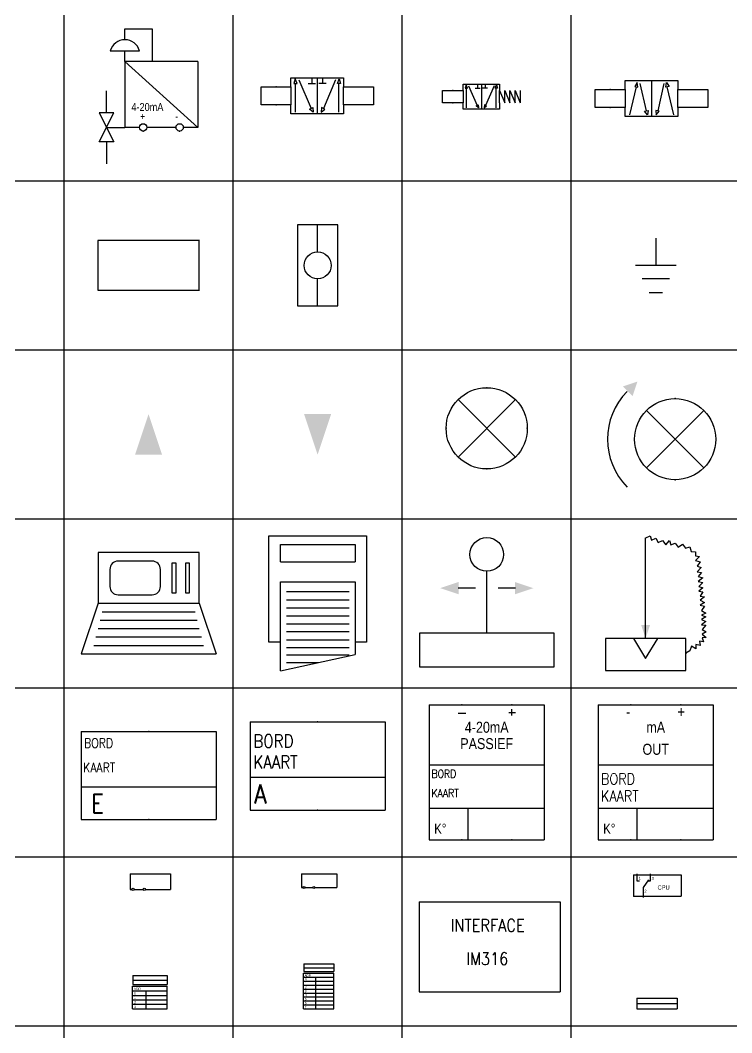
# Model space of a CAD drawing. Extents: x -6 to 410, y -3 to 290.
# Drawn here: x 46.8 to 99.4, y 147 to 221.9 of the extents above; entities that cross this region are included whole.
import ezdxf
from ezdxf.enums import TextEntityAlignment as Align

# ---------------------------------------------------------------- set-up
doc = ezdxf.new("R2010")
doc.units = 0
doc.linetypes.add('DASHED', pattern=[18.75, 12.5, -6.25])
doc.layers.get('0').update_dxf_attribs({"linetype": 'CONTINUOUS'})
for name, color, linetype in [('1', 7, 'CONTINUOUS'), ('10', 1, 'DASHED'), ('11', 3, 'DASHED'), ('12', 2, 'DASHED'), ('2', 1, 'CONTINUOUS'), ('3', 4, 'CONTINUOUS'), ('C', 7, 'CONTINUOUS'), ('GRID', 9, 'CONTINUOUS'), ('SYMB', 7, 'CONTINUOUS')]:
    doc.layers.add(name, color=color, linetype=linetype)
doc.styles.add('DINY', font='SIMPLEX', dxfattribs={"width": 0.95})
doc.styles.add('ROMANS', font='ROMANS', dxfattribs={"width": 0.85})

# ---------------------------------------------------------------- blocks, each defined once
blk = doc.blocks.new('INRVENT')
at = {"layer": '1'}
for p, q in [((-5, 25), (-5, 28)), ((-5, 28), (2.5, 28)), ((2.5, 28), (2.5, 19)), ((-9, 22), (-1, 22)), ((-5, 19.04), (-5, 22)), ((15, 1), (-5, 19)), ((-10, 5), (-10, 11)), ((-12, 5), (-8, -3)), ((-12, -3), (-8, 5)), ((-8, 5), (-12, 5)), ((-9.99, 0.99), (-4.97, 0.99)), ((15, 1), (15, 1)), ((-8, -3), (-12, -3)), ((-10, -3), (-10, -9))]:
    blk.add_line(p, q, dxfattribs=at)
for centre in [(0, 1), (10, 1)]:
    blk.add_circle(centre, 1, dxfattribs=at)
blk.add_arc((-5, 20.83), 4.17, 16.2602, 163.7398, dxfattribs=at)
at = {"layer": '3'}
for p, q in [((15, 19), (-5, 19)), ((-5, 18.98), (-5, 1)), ((15, 19), (15, 1)), ((-1, 1), (-4.97, 1)), ((9, 1), (1, 1)), ((15, 1), (11, 1))]:
    blk.add_line(p, q, dxfattribs=at)
at = {"layer": 'C', "color": 1}
blk.add_point((0, 0), dxfattribs=at)
at = {"layer": 'C', "color": 2}
blk.add_point((10, 0), dxfattribs=at)
at = {"flags": 1}
blk.add_attdef('SYMBTYPE', (0, 0), '', height=0.2, dxfattribs=at)
at = {"layer": '1', "width": 0.85}
blk.add_text('4-20mA', height=2.2, dxfattribs=at).set_placement((1.17, 6.57), align=Align.MIDDLE)
for tag, p in [('+', (-0.77, 3)), ('-', (8.78, 3))]:
    blk.add_attdef(tag, p, '', height=2, dxfattribs=at)
at = {"layer": '12', "width": 0.85}
blk.add_attdef('MATCODE', (17.5, 3), '', height=3.2, dxfattribs=at)
blk = doc.blocks.new('VENT52-D')
at = {"layer": '1'}
for p, q in [((5, 9), (22.5, 9)), ((5, 6), (5, 9)), ((6.43, 8.64), (5.94, 7.15)), ((5.94, 7.15), (7.04, 7.15)), ((7.04, 7.15), (6.43, 8.64)), ((6.55, -2.4), (6.55, 7.15)), ((7.65, 8.31), (11.69, -1.25)), ((10.71, 7.15), (13.16, 7.15)), ((11.94, 8.97), (11.94, 7.32)), ((13.75, 9), (13.75, -3)), ((16.79, 7.15), (14.34, 7.15)), ((15.56, 8.97), (15.56, 7.32)), ((19.85, 8.31), (15.81, -1.25)), ((20.46, 7.15), (21.07, 8.64)), ((21.56, 7.15), (20.46, 7.15)), ((20.95, -2.4), (20.95, 7.15)), ((21.07, 8.64), (21.56, 7.15)), ((22.5, 9), (22.5, 6)), ((5, -3), (5, 0)), ((22.5, 0), (22.5, -3)), ((22.5, -3), (5, -3)), ((11.2, -1.42), (12.3, -0.92)), ((12.43, -2.4), (11.2, -1.42)), ((12.3, -0.92), (12.43, -2.4)), ((15.2, -0.92), (15.07, -2.4)), ((15.07, -2.4), (16.3, -1.42)), ((16.3, -1.42), (15.2, -0.92))]:
    blk.add_line(p, q, dxfattribs=at)
at = {"layer": '3'}
for p, q in [((-5, 6), (5, 6)), ((-5, 0), (-5, 6)), ((5, 6), (5, 0)), ((22.5, 6), (32.5, 6)), ((22.5, 0), (22.5, 6)), ((32.5, 6), (32.5, 0)), ((5, 0), (-5, 0)), ((32.5, 0), (22.5, 0))]:
    blk.add_line(p, q, dxfattribs=at)
at = {"layer": 'C', "color": 1}
blk.add_point((0, 6), dxfattribs=at)
at = {"layer": 'C', "color": 2}
blk.add_point((0, 0), dxfattribs=at)
at = {"flags": 1}
blk.add_attdef('SYMBTYPE', (0, 0), '', height=0.2, dxfattribs=at)
at = {"layer": '12', "style": 'DINY', "width": 0.95}
blk.add_attdef('MATCODE', (5.42, 12.88), '', height=3.2, dxfattribs=at)
blk = doc.blocks.new('VENT52-E')
at = {"layer": '1'}
for p, q in [((5, 9), (22.5, 9)), ((5, 6), (5, 9)), ((6.43, 8.64), (5.94, 7.15)), ((5.94, 7.15), (7.04, 7.15)), ((7.04, 7.15), (6.43, 8.64)), ((6.55, -2.4), (6.55, 7.15)), ((7.65, 8.31), (11.69, -1.25)), ((10.71, 7.15), (13.16, 7.15)), ((11.94, 8.97), (11.94, 7.32)), ((13.75, 9), (13.75, -3)), ((16.79, 7.15), (14.34, 7.15)), ((15.56, 8.97), (15.56, 7.32)), ((19.85, 8.31), (15.81, -1.25)), ((20.46, 7.15), (21.07, 8.64)), ((21.56, 7.15), (20.46, 7.15)), ((20.95, -2.4), (20.95, 7.15)), ((21.07, 8.64), (21.56, 7.15)), ((22.5, 9), (22.5, 6)), ((22.5, 6), (25, 0)), ((22.5, 0), (22.5, 6)), ((25, 6), (27.5, 0)), ((25, 0), (25, 6)), ((27.5, 6), (30, 0)), ((27.5, 0), (27.5, 6)), ((30, 6), (32.5, 0)), ((30, 0), (30, 6)), ((32.5, 6), (32.5, 0)), ((5, -3), (5, 0)), ((22.5, 0), (22.5, -3)), ((22.5, -3), (5, -3)), ((11.2, -1.42), (12.3, -0.92)), ((12.43, -2.4), (11.2, -1.42)), ((12.3, -0.92), (12.43, -2.4)), ((15.2, -0.92), (15.07, -2.4)), ((15.07, -2.4), (16.3, -1.42)), ((16.3, -1.42), (15.2, -0.92))]:
    blk.add_line(p, q, dxfattribs=at)
at = {"layer": '3'}
for p, q in [((-5, 6), (5, 6)), ((-5, 0), (-5, 6)), ((5, 6), (5, 0)), ((5, 0), (-5, 0))]:
    blk.add_line(p, q, dxfattribs=at)
at = {"layer": 'C', "color": 1}
blk.add_point((0, 6), dxfattribs=at)
at = {"layer": 'C', "color": 2}
blk.add_point((0, 0), dxfattribs=at)
at = {"flags": 1}
blk.add_attdef('SYMBTYPE', (0, 0), '', height=0.2, dxfattribs=at)
at = {"layer": '12', "style": 'DINY', "width": 0.95}
blk.add_attdef('MATCODE', (7.98, 12.88), '', height=3.2, dxfattribs=at)
blk = doc.blocks.new('VENT32-D')
at = {"layer": '1'}
for p, q in [((5, 0), (5, 3)), ((5, 3), (22.5, 3)), ((6.51, -8.4), (8.71, 0.9)), ((8.94, 2.37), (8.12, 1.04)), ((8.12, 1.04), (9.19, 0.79)), ((9.19, 0.79), (8.94, 2.37)), ((9.86, 2.05), (11.9, -7.15)), ((13.75, 3), (13.75, -9)), ((17.83, 2.05), (15.79, -7.15)), ((18.5, 0.79), (18.75, 2.37)), ((19.57, 1.04), (18.5, 0.79)), ((18.75, 2.37), (19.57, 1.04)), ((21.18, -8.4), (18.98, 0.9)), ((22.5, 3), (22.5, 0)), ((5, -9), (5, -6)), ((22.5, -6), (22.5, -9)), ((22.5, -9), (5, -9)), ((11.39, -7.22), (12.56, -6.94)), ((12.41, -8.42), (11.39, -7.22)), ((12.56, -6.94), (12.41, -8.42)), ((15.13, -6.94), (15.28, -8.42)), ((16.31, -7.22), (15.13, -6.94)), ((15.28, -8.42), (16.31, -7.22))]:
    blk.add_line(p, q, dxfattribs=at)
at = {"layer": '3'}
for p, q in [((-5, 0), (5, 0)), ((-5, -6), (-5, 0)), ((5, 0), (5, -6)), ((22.5, 0), (32.5, 0)), ((22.5, -6), (22.5, 0)), ((32.5, 0), (32.5, -6)), ((5, -6), (-5, -6)), ((32.5, -6), (22.5, -6))]:
    blk.add_line(p, q, dxfattribs=at)
at = {"layer": 'C', "color": 1}
blk.add_point((0, 0), dxfattribs=at)
at = {"layer": 'C', "color": 2}
blk.add_point((0, -6), dxfattribs=at)
at = {"flags": 1}
blk.add_attdef('SYMBTYPE', (0, 0), '', height=0.2, dxfattribs=at)
at = {"layer": '12', "style": 'DINY', "width": 0.95}
blk.add_attdef('MATCODE', (5.48, 6.88), '', height=3.2, dxfattribs=at)
blk = doc.blocks.new('POT')
at = {"layer": '1'}
for p, q in [((0.03, 1.853), (-7.502, 1.853)), ((-7.502, 1.853), (-7.502, -1.808)), ((-0.004, -1.808), (-0.004, 1.853)), ((-7.502, -1.808), (0.03, -1.808))]:
    blk.add_line(p, q, dxfattribs=at)
at = {"flags": 1}
blk.add_attdef('SYMBTYPE', (0, 0), '', height=0.2, dxfattribs=at)
at = {"layer": '1', "style": 'ROMANS', "width": 0.85}
blk.add_attdef('POTVAL', text='', height=2.2, dxfattribs=at).set_placement((-3.771, -0.925), align=Align.CENTER)
blk = doc.blocks.new('KLZEK')
at = {"layer": '1'}
for p, q in [((-1.5, 6), (-1.5, 0)), ((1.5, 6), (-1.5, 6)), ((0, 4), (0, 6)), ((1.5, 0), (1.5, 6)), ((0, 0), (0, 2)), ((-1.5, 0), (1.5, 0))]:
    blk.add_line(p, q, dxfattribs=at)
blk.add_circle((0, 3), 1, dxfattribs=at)
at = {"layer": 'C', "color": 2, "linetype": 'CONTINUOUS'}
blk.add_point((0, 6), dxfattribs=at)
at = {"layer": 'C', "color": 1, "linetype": 'CONTINUOUS'}
blk.add_point((0, 0), dxfattribs=at)
at = {"flags": 1}
blk.add_attdef('SYMBTYPE', (0, 0), '', height=0.2, dxfattribs=at)
at = {"layer": '1', "style": 'ROMANS', "width": 0.85}
blk.add_attdef('ZEKVAL', (0.557, -4.088), '', height=2.2, dxfattribs=at)
at = {"layer": '10', "style": 'ROMANS', "width": 0.85}
blk.add_attdef('T1', (1.966, 4.151), '', height=2.2, dxfattribs=at)
at = {"layer": '12', "style": 'ROMANS', "width": 0.85}
for tag, p in [('LOCCODE', (-12.537, 4.151)), ('STROOK', (-2.537, 4.151))]:
    blk.add_attdef(tag, text='', height=2.2, dxfattribs=at).set_placement(p, align=Align.RIGHT)
blk = doc.blocks.new('AARD')
at = {"layer": '1'}
for p, q in [((0, 0), (0, -2)), ((-1.5, -2), (1.5, -2)), ((1, -3), (-1, -3)), ((-0.5, -4), (0.5, -4))]:
    blk.add_line(p, q, dxfattribs=at)
at = {"flags": 1}
blk.add_attdef('SYMBTYPE', (0, 0), '', height=0.2, dxfattribs=at)
blk = doc.blocks.new('PIJLB')
at = {"layer": '1'}
blk.add_solid([(-1, 0), (0, 3), (-1, 0), (1, 0)], dxfattribs=at)
at = {"flags": 1}
blk.add_attdef('SYMBTYPE', (0, 0), '', height=0.2, dxfattribs=at)
at = {"layer": '1', "style": 'ROMANS', "width": 0.85}
blk.add_attdef('TX', (2.5, 0), '', height=2.2, dxfattribs=at)
blk = doc.blocks.new('PIJLO')
at = {"layer": '1'}
blk.add_solid([(1, 0), (0, -3), (1, 0), (-1, 0)], dxfattribs=at)
at = {"flags": 1}
blk.add_attdef('SYMBTYPE', (0, 0), '', height=0.2, dxfattribs=at)
at = {"layer": '1', "style": 'ROMANS', "width": 0.85}
blk.add_attdef('TX', (2.5, -3), '', height=2.2, dxfattribs=at)
blk = doc.blocks.new('SIGL')
at = {"layer": '1'}
for p, q in [((-2.121, 5.121), (2.121, 0.879)), ((-2.121, 0.879), (2.121, 5.121))]:
    blk.add_line(p, q, dxfattribs=at)
at = {"layer": '3'}
blk.add_circle((0, 3), 3, dxfattribs=at)
at = {"layer": 'C', "color": 1}
blk.add_point((0, 6), dxfattribs=at)
at = {"layer": 'C', "color": 3}
blk.add_point((-3, 3), dxfattribs=at)
at = {"layer": 'C', "color": 4}
blk.add_point((3, 3), dxfattribs=at)
at = {"layer": 'C', "color": 2}
blk.add_point((0, 0), dxfattribs=at)
at = {"flags": 1}
blk.add_attdef('SYMBTYPE', (0, 0), '', height=0.2, dxfattribs=at)
at = {"layer": '11', "style": 'ROMANS', "width": 0.85}
blk.add_attdef('LOCCODE', (3.97, 6.292), '', height=3.2, dxfattribs=at)
at = {"layer": '12', "style": 'DINY', "width": 0.95}
blk.add_attdef('MATCODE', (4, 1.5), '', height=3.2, dxfattribs=at)
blk = doc.blocks.new('SIGZL')
at = {"layer": '1'}
for p, q in [((-2.121, 5.121), (2.121, 0.879)), ((-2.121, 0.879), (2.121, 5.121))]:
    blk.add_line(p, q, dxfattribs=at)
blk.add_arc((0, 3), 5, 135, 225, dxfattribs=at)
blk.add_solid([(-3.854, 6.904), (-2.793, 7.257), (-3.854, 6.904), (-3.146, 6.197)], dxfattribs=at)
at = {"layer": '3'}
blk.add_circle((0, 3), 3, dxfattribs=at)
at = {"layer": 'C', "color": 1}
blk.add_point((0, 6), dxfattribs=at)
at = {"layer": 'C', "color": 2}
blk.add_point((0, 0), dxfattribs=at)
at = {"flags": 1}
blk.add_attdef('SYMBTYPE', (0, 0), '', height=0.2, dxfattribs=at)
at = {"layer": '11', "style": 'ROMANS', "width": 0.85}
blk.add_attdef('LOCCODE', (3.97, 6.721), '', height=3.2, dxfattribs=at)
at = {"layer": '12', "style": 'DINY', "width": 0.95}
blk.add_attdef('MATCODE', (4, 1.5), '', height=3.2, dxfattribs=at)
blk = doc.blocks.new('CONFPG')
at = {"layer": '1'}
for p, q in [((-7.5, 15), (-7.5, 7.5)), ((7.5, 15), (-7.5, 15)), ((7.5, 7.5), (7.5, 15)), ((0.5, 13.75), (-4.5, 13.75)), ((3.5, 13.5), (4, 13.5)), ((3.5, 9), (3.5, 13.5)), ((4, 13.5), (4, 9)), ((5.5, 13.5), (6, 13.5)), ((5.5, 9), (5.5, 13.5)), ((6, 13.5), (6, 9)), ((-5.75, 12.5), (-5.75, 10)), ((1.75, 10), (1.75, 12.5)), ((4, 9), (3.5, 9)), ((6, 9), (5.5, 9)), ((-7.5, 7.5), (-10, 0)), ((-7.5, 7.5), (7.5, 7.5)), ((-4.5, 8.75), (0.5, 8.75)), ((7.5, 7.5), (10, 0)), ((-6.875, 6.25), (6.875, 6.25)), ((-7.1875, 5), (7.1875, 5)), ((-7.5, 3.75), (7.5, 3.75)), ((-7.8125, 2.5), (7.8125, 2.5)), ((-10, 0), (10, 0)), ((-8.125, 1.25), (8.125, 1.25))]:
    blk.add_line(p, q, dxfattribs=at)
for centre, start, end in [((-4.5, 12.5), 90, 180), ((0.5, 12.5), 0, 90), ((-4.5, 10), 180, 270), ((0.5, 10), 270, 0)]:
    blk.add_arc(centre, 1.25, start, end, dxfattribs=at)
at = {"flags": 1}
blk.add_attdef('SYMBTYPE', (0, 0), '', height=0.2, dxfattribs=at)
blk = doc.blocks.new('CONFPRIN')
at = {"layer": '1'}
for p, q in [((-16.87, 0.09), (0.13, 0.09)), ((-16.87, -18.41), (-16.87, 0.09)), ((0.13, 0.09), (0.13, -18.41)), ((-14.87, -1.41), (-1.87, -1.41)), ((-14.87, -4.41), (-14.87, -1.41)), ((-1.87, -1.41), (-1.87, -4.41)), ((-14.87, -4.41), (-1.87, -4.41)), ((-14.87, -23.41), (-14.87, -7.91)), ((-14.87, -7.91), (-1.87, -7.91)), ((-1.87, -7.91), (-1.87, -20.56)), ((-13.81, -9.63), (-2.88, -9.63)), ((-13.81, -11.05), (-2.88, -11.05)), ((-13.81, -12.45), (-2.88, -12.45)), ((-13.81, -13.84), (-2.88, -13.84)), ((-13.81, -15.26), (-2.88, -15.26)), ((-13.81, -16.59), (-2.88, -16.59)), ((-14.87, -18.41), (-16.87, -18.41)), ((-13.81, -17.99), (-2.88, -17.99)), ((-13.81, -19.35), (-2.88, -19.35)), ((0.13, -18.41), (-1.87, -18.41)), ((-14.87, -23.41), (-1.87, -20.56)), ((-13.81, -20.65), (-2.88, -20.65)), ((-13.81, -21.96), (-8.24, -21.96))]:
    blk.add_line(p, q, dxfattribs=at)
at = {"flags": 1}
blk.add_attdef('SYMBTYPE', (0, 0), '', height=0.2, dxfattribs=at)
at = {"layer": '1', "width": 0.85}
blk.add_attdef('TAG-NR', text='', height=2.2, dxfattribs=at).set_placement((-8.37, 3.09), align=Align.MIDDLE)
blk = doc.blocks.new('CONFJOY')
at = {"layer": '1'}
for p, q in [((0.005, 3.199), (0.005, 8.699)), ((-0.995, 7.199), (-2.55, 7.199)), ((2.56, 7.199), (1.005, 7.199)), ((-5.995, 3.199), (-5.995, 0.199)), ((6.005, 3.199), (-5.995, 3.199)), ((6.005, 0.199), (6.005, 3.199)), ((-5.995, 0.199), (6.005, 0.199))]:
    blk.add_line(p, q, dxfattribs=at)
blk.add_circle((0.005, 10.199), 1.5, dxfattribs=at)
at = {"layer": '2'}
for points in [[(-2.495, 6.649), (-4.145, 7.199), (-2.495, 6.649), (-2.495, 7.749)], [(2.505, 7.749), (4.155, 7.199), (2.505, 7.749), (2.505, 6.649)]]:
    blk.add_solid(points, dxfattribs=at)
at = {"flags": 1}
blk.add_attdef('SYMBTYPE', (0, 0), '', height=0.2, dxfattribs=at)
blk = doc.blocks.new('CONFLPEN')
at = {"layer": '1'}
for p, q in [((0.08, 4.02), (0.08, 16.52)), ((0.1, 16.5), (0.63, 16.76)), ((0.63, 16.76), (0.81, 16.2)), ((0.81, 16.2), (1.35, 16.46)), ((1.35, 16.46), (1.65, 15.94)), ((1.65, 15.94), (2.17, 16.16)), ((2.17, 16.16), (2.58, 15.64)), ((2.58, 15.64), (3.04, 16.16)), ((3.04, 16.16), (3.22, 15.64)), ((3.22, 15.64), (3.75, 15.86)), ((3.75, 15.86), (4.12, 15.34)), ((4.12, 15.34), (4.65, 15.74)), ((4.65, 15.74), (5.03, 15.22)), ((5.03, 15.22), (5.55, 15.38)), ((5.55, 15.38), (5.74, 14.81)), ((5.74, 14.81), (6.26, 14.77)), ((6.26, 14.77), (6.26, 14.25)), ((6.26, 14.25), (6.79, 14.17)), ((6.79, 14.17), (6.26, 13.68)), ((6.26, 13.68), (6.86, 13.53)), ((6.86, 13.53), (6.46, 13)), ((6.46, 13), (6.98, 12.82)), ((6.98, 12.82), (6.5, 12.3)), ((6.5, 12.3), (7.02, 12.22)), ((7.02, 12.22), (6.6, 11.69)), ((6.6, 11.69), (7.17, 11.54)), ((7.17, 11.54), (6.6, 11.09)), ((6.6, 11.09), (7.17, 10.97)), ((7.17, 10.97), (6.68, 10.45)), ((6.68, 10.45), (7.2, 10.29)), ((7.2, 10.29), (6.68, 9.89)), ((6.68, 9.89), (7.2, 9.81)), ((7.2, 9.81), (6.86, 9.28)), ((6.86, 9.28), (7.39, 9.18)), ((7.39, 9.18), (6.86, 8.76)), ((6.86, 8.76), (7.39, 8.46)), ((7.39, 8.46), (6.86, 8.16)), ((6.86, 8.16), (7.39, 8.01)), ((7.39, 8.01), (7.02, 7.49)), ((7.02, 7.49), (7.57, 7.17)), ((7.57, 7.17), (7.02, 6.91)), ((7.02, 6.91), (7.57, 6.69)), ((7.57, 6.69), (7.02, 6.35)), ((7.02, 6.35), (7.57, 6.13)), ((7.57, 6.13), (7.02, 5.72)), ((7.02, 5.72), (7.57, 5.68)), ((7.57, 5.68), (7.09, 5.14)), ((7.09, 5.14), (7.61, 4.85)), ((5.08, 4.02), (-4.92, 4.02)), ((-4.92, 4.02), (-4.92, 0.02)), ((-1.42, 4.02), (0.08, 1.52)), ((0.08, 1.52), (1.58, 4.02)), ((5.08, 0.02), (5.08, 4.02)), ((7.61, 4.85), (7.09, 4.55)), ((7.09, 4.55), (7.61, 4.13)), ((7.61, 4.13), (7.09, 4.09)), ((7.09, 4.09), (7.28, 3.57)), ((5.78, 3.05), (5.59, 2.48)), ((6.3, 2.74), (5.78, 3.05)), ((6.86, 3.15), (6.3, 3.27)), ((6.3, 3.27), (6.3, 2.74)), ((7.28, 3.57), (6.76, 3.69)), ((6.76, 3.69), (6.86, 3.15)), ((5.59, 2.48), (5.06, 2.18)), ((5.06, 2.18), (5.14, 2.18)), ((-4.92, 0.02), (5.08, 0.02))]:
    blk.add_line(p, q, dxfattribs=at)
at = {"layer": '2'}
blk.add_solid([(0.63, 5.67), (0.08, 4.02), (0.63, 5.67), (-0.47, 5.67)], dxfattribs=at)
at = {"flags": 1}
blk.add_attdef('SYMBTYPE', (0, 0), '', height=0.2, dxfattribs=at)
blk = doc.blocks.new('V115E')
at = {"layer": '1'}
blk.add_line((-11.5, -9.39), (11.5, -9.39), dxfattribs=at)
at = {"layer": '3'}
for p, q in [((-11.5, 0), (11.5, 0)), ((-11.5, 0), (-11.5, -15)), ((11.5, 0), (11.5, -15)), ((-11.5, -15), (11.5, -15))]:
    blk.add_line(p, q, dxfattribs=at)
at = {"layer": 'C', "color": 1}
blk.add_point((0, 0), dxfattribs=at)
at = {"layer": 'C', "color": 2}
blk.add_point((0, -15), dxfattribs=at)
at = {"flags": 1}
blk.add_attdef('SYMBTYPE', (0, 0), '', height=0.2, dxfattribs=at)
at = {"layer": '10', "style": 'ROMANS', "width": 0.85}
for s, p in [('BORD', (-11.01, -2.75)), ('KAART', (-11.16, -6.94))]:
    blk.add_text(s, height=1.6, dxfattribs=at).set_placement(p)
at = {"layer": '10', "width": 0.85}
blk.add_attdef('PLC_NR1', (1.73, 1.74), '', height=2.2, dxfattribs=at)
for tag, p in [('LOCCODE', (3.16, -4.05)), ('KAART', (3.31, -7.95))]:
    blk.add_attdef(tag, text='', height=2.2, dxfattribs=at).set_placement(p, align=Align.CENTER)
for tag, p in [('BENAMING1', (-0.61, -22.05)), ('BENAMING2', (3, -22))]:
    blk.add_attdef(tag, text='', height=2.7, rotation=90, dxfattribs=at).set_placement(p, align=Align.RIGHT)
at = {"layer": '11', "style": 'ROMANS', "width": 0.85}
blk.add_attdef('SIGNTYPE', (-9.82, -13.87), '', height=3.2, dxfattribs=at)
at = {"layer": '11', "width": 0.85}
blk.add_attdef('ADRES', text='', height=3.2, dxfattribs=at).set_placement((5, -13.87), align=Align.CENTER)
blk = doc.blocks.new('V115A')
at = {"layer": '1'}
blk.add_line((-11.5, 5.61), (11.5, 5.61), dxfattribs=at)
at = {"layer": '3'}
for p, q in [((-11.5, 15), (11.5, 15)), ((-11.5, 15), (-11.5, 0)), ((11.5, 15), (11.5, 0)), ((-11.5, 0), (11.5, 0))]:
    blk.add_line(p, q, dxfattribs=at)
at = {"layer": 'C', "color": 1}
blk.add_point((0, 15), dxfattribs=at)
at = {"layer": 'C', "color": 2}
blk.add_point((0, 0), dxfattribs=at)
at = {"flags": 1}
blk.add_attdef('SYMBTYPE', (0, 0), '', height=0.2, dxfattribs=at)
at = {"layer": '10', "style": 'ROMANS', "width": 0.85}
for s, p in [('BORD', (-10.93, 10.63)), ('KAART', (-10.93, 7.06))]:
    blk.add_text(s, height=2.2, dxfattribs=at).set_placement(p)
at = {"layer": '10', "width": 0.85}
for tag, p in [('LOCCODE', (5, 10.64)), ('KAART', (5, 7.05))]:
    blk.add_attdef(tag, text='', height=2.2, dxfattribs=at).set_placement(p, align=Align.CENTER)
blk.add_attdef('PLC_NR1', (1.78, -3.26), '', height=2.2, dxfattribs=at)
at = {"layer": '11', "style": 'ROMANS', "width": 0.85}
blk.add_attdef('SIGNTYPE', (-10.82, 1.13), '', height=3.2, dxfattribs=at)
at = {"layer": '11', "width": 0.85}
blk.add_attdef('ADRES', text='', height=3.2, dxfattribs=at).set_placement((5, 1.38), align=Align.CENTER)
blk = doc.blocks.new('V115AE')
at = {"layer": '1'}
for p, q in [((-6.5, -12), (16.5, -12)), ((-6.5, -20.67), (16.5, -20.67)), ((1.27, -27), (1.27, -20.67))]:
    blk.add_line(p, q, dxfattribs=at)
at = {"layer": '10'}
for p, q in [((-0.7, -1.65), (0.84, -1.65)), ((9.39, -1.52), (10.73, -1.52)), ((9.96, -0.88), (9.96, -2.17))]:
    blk.add_line(p, q, dxfattribs=at)
at = {"layer": '3'}
for p, q in [((-6.5, 0), (-6.5, -27)), ((-6.5, 0), (16.5, 0)), ((16.5, 0), (16.5, -27)), ((-6.5, -27), (16.5, -27))]:
    blk.add_line(p, q, dxfattribs=at)
at = {"layer": 'C', "color": 1}
blk.add_point((0, 0), dxfattribs=at)
at = {"layer": 'C', "color": 3}
blk.add_point((10, 0), dxfattribs=at)
at = {"layer": 'C', "color": 2}
blk.add_point((0, -27), dxfattribs=at)
at = {"layer": 'C', "color": 4}
blk.add_point((10, -27), dxfattribs=at)
at = {"flags": 1}
blk.add_attdef('SYMBTYPE', (0, 0), '', height=0.2, dxfattribs=at)
at = {"layer": '1', "width": 0.85}
for tag, p in [('BENAMING1', (3.89, -30.05)), ('BENAMING2', (7.5, -30))]:
    blk.add_attdef(tag, text='', height=2.2, rotation=90, dxfattribs=at).set_placement(p, align=Align.RIGHT)
at = {"layer": '10', "width": 0.85}
for s, p in [('4-20mA', (5, -5.59)), ('PASSIEF', (5, -8.87))]:
    blk.add_text(s, height=2.2, dxfattribs=at).set_placement(p, align=Align.CENTER)
at = {"layer": '10', "style": 'ROMANS', "width": 0.85}
for s, p in [('BORD', (-6.04, -14.6)), ('KAART', (-6.04, -18.47))]:
    blk.add_text(s, height=1.6, dxfattribs=at).set_placement(p)
at = {"layer": '10', "width": 0.85}
blk.add_text('K%%d', height=2, dxfattribs=at).set_placement((-5.5, -25.77))
for tag, p in [('PLC_NR1', (1.66, 1.69)), ('PLC_NR2', (11.66, 1.69))]:
    blk.add_attdef(tag, p, '', height=2.2, dxfattribs=at)
for tag, height, p in [('LOCCODE', 2.2, (8.22, -15.92)), ('KAART', 2.2, (8.22, -19.37)), ('KANAALNR', 2, (-1, -25.77))]:
    blk.add_attdef(tag, text='', height=height, dxfattribs=at).set_placement(p, align=Align.CENTER)
at = {"layer": '11', "style": 'ROMANS', "width": 0.85}
blk.add_attdef('SIGNTYPE', (1.08, -25.87), '', height=3.2, dxfattribs=at)
at = {"layer": '11', "width": 0.85}
blk.add_attdef('ADRES', (3.47, -25.77), '', height=3.2, dxfattribs=at)
blk = doc.blocks.new('V115AA')
at = {"layer": '1'}
for p, q in [((-6.5, -12), (16.5, -12)), ((-6.5, -20.67), (16.5, -20.67)), ((1.27, -27), (1.27, -20.67))]:
    blk.add_line(p, q, dxfattribs=at)
at = {"layer": '3'}
for p, q in [((-6.5, 0), (16.5, 0)), ((-6.5, 0), (-6.5, -27)), ((16.5, 0), (16.5, -27)), ((-6.5, -27), (16.5, -27))]:
    blk.add_line(p, q, dxfattribs=at)
at = {"layer": 'C', "color": 1}
blk.add_point((0, 0), dxfattribs=at)
at = {"layer": 'C', "color": 3}
blk.add_point((10, 0), dxfattribs=at)
at = {"layer": 'C', "color": 2}
blk.add_point((0, -27), dxfattribs=at)
at = {"layer": 'C', "color": 4}
blk.add_point((10, -27), dxfattribs=at)
at = {"flags": 1}
blk.add_attdef('SYMBTYPE', (0, 0), '', height=0.2, dxfattribs=at)
at = {"layer": '1', "width": 0.85}
for tag, p in [('BENAMING1', (3.89, -30.05)), ('BENAMING2', (7.5, -30))]:
    blk.add_attdef(tag, text='', height=2.5, rotation=90, dxfattribs=at).set_placement(p, align=Align.RIGHT)
at = {"layer": '10', "width": 0.85}
for s, height, p in [('-', 2.2, (-0.94, -2.5)), ('+', 2.2, (9.35, -2.5)), ('K%%d', 2, (-5.5, -25.77))]:
    blk.add_text(s, height=height, dxfattribs=at).set_placement(p)
for s, p in [('mA', (5, -5.59)), ('OUT', (5, -10))]:
    blk.add_text(s, height=2.2, dxfattribs=at).set_placement(p, align=Align.CENTER)
at = {"layer": '10', "style": 'ROMANS', "width": 0.85}
for s, p in [('BORD', (-5.93, -15.93)), ('KAART', (-5.93, -19.36))]:
    blk.add_text(s, height=2.2, dxfattribs=at).set_placement(p)
at = {"layer": '10', "width": 0.85}
for tag, p in [('PLC_NR1', (1.66, 1.69)), ('PLC_NR2', (11.66, 1.69))]:
    blk.add_attdef(tag, p, '', height=2.2, dxfattribs=at)
for tag, height, p in [('LOCCODE', 2.2, (10, -15.92)), ('KAART', 2.2, (10, -19.37)), ('KANAALNR', 2, (-0.85, -25.77))]:
    blk.add_attdef(tag, text='', height=height, dxfattribs=at).set_placement(p, align=Align.CENTER)
at = {"layer": '11', "style": 'ROMANS', "width": 0.85}
blk.add_attdef('SIGNTYPE', (1.22, -25.87), '', height=3.2, dxfattribs=at)
at = {"layer": '11', "width": 0.85}
blk.add_attdef('ADRES', (3.53, -25.77), '', height=3.2, dxfattribs=at)
blk = doc.blocks.new('VPA100-4')
at = {"layer": '1'}
for p, q in [((2.5, -95), (33, -95)), ((2.5, -95), (33, -95)), ((2.28, -100.51), (33, -100.51)), ((2.28, -120.67), (2.28, -100.51)), ((2.28, -104.58), (33, -104.58)), ((2.28, -104.58), (33, -104.58)), ((2.5, -104.58), (33, -104.58)), ((2.5, -104.58), (33, -104.58)), ((14.47, -112.58), (14.47, -104.58)), ((32.95, -120.65), (32.95, -100.51)), ((2.28, -108.58), (12.75, -108.58)), ((2.28, -112.58), (12.75, -112.58)), ((2.28, -112.58), (33, -112.58)), ((2.28, -112.58), (33, -112.58)), ((2.28, -116.58), (12.75, -116.58)), ((2.5, -112.58), (33, -112.58)), ((2.5, -112.58), (33, -112.58)), ((12.81, -108.58), (33, -108.58)), ((12.81, -112.58), (33, -112.58)), ((12.81, -116.58), (33, -116.58)), ((14.47, -120.58), (14.47, -112.58)), ((2.28, -120.58), (12.75, -120.58)), ((12.81, -120.58), (33, -120.58))]:
    blk.add_line(p, q, dxfattribs=at)
for centre in [(2.66, -14), (12.66, -14)]:
    blk.add_circle(centre, 1, dxfattribs=at)
at = {"layer": '3'}
for p, q in [((0, 0), (0, -14)), ((0, 0), (36, 0)), ((36, 0), (36, -14)), ((0, -14), (1.72, -14)), ((3.64, -14), (11.68, -14)), ((13.6, -14), (36, -14)), ((2.5, -91), (2.5, -99)), ((2.5, -91), (33, -91)), ((2.5, -99), (33, -99)), ((33, -91), (33, -99))]:
    blk.add_line(p, q, dxfattribs=at)
at = {"flags": 1}
blk.add_attdef('SYMBTYPE', (0, 0), '', height=0.2, dxfattribs=at)
at = {"layer": '1', "width": 0.85}
blk.add_text('ADR', height=2.2, dxfattribs=at).set_placement((3.29, -103.93))
blk.add_attdef('OMSCHRIJVING', text='', height=3.2, dxfattribs=at).set_placement((18, -9.28), align=Align.CENTER)
at = {"layer": '1', "style": 'ROMANS', "width": 0.85}
for tag, height, p in [('SOORT', 3.2, (17.5, -3)), ('TYPE', 2.2, (17.5, -93))]:
    blk.add_attdef(tag, text='', height=height, dxfattribs=at).set_placement(p, align=Align.MIDDLE)
at = {"layer": '1', "width": 0.85}
for tag, p in [(':NR', (3.93, -17.9)), (':NR', (13.93, -17.9)), ('NRKANAAL1', (3.59, -107.86)), ('ADRES', (12.17, -103.84)), ('SCHEMANR1', (15.54, -107.86)), ('NRKANAAL2', (3.48, -111.87)), ('NRKANAAL3', (3.59, -115.86)), ('SCHEMANR2', (15.43, -111.87)), ('SCHEMANR3', (15.54, -115.86)), ('NRKANAAL4', (3.48, -119.87)), ('SCHEMANR4', (15.43, -119.87))]:
    blk.add_attdef(tag, p, '', height=2.2, dxfattribs=at)
blk.add_attdef('PLAATS', text='', height=2.2, dxfattribs=at).set_placement((16.48, -97.34), align=Align.MIDDLE)
blk = doc.blocks.new('VPA100-8')
at = {"layer": '1'}
for p, q in [((2.3, -100.5), (33, -100.5)), ((2.3, -136.7), (2.3, -100.5)), ((2.5, -95), (33, -95)), ((2.5, -95), (33, -95)), ((32.9, -136.7), (32.9, -100.5)), ((2.3, -104.6), (33, -104.6)), ((2.3, -104.6), (33, -104.6)), ((2.3, -112.6), (2.3, -104.6)), ((2.3, -108.6), (12.8, -108.6)), ((2.5, -104.6), (33, -104.6)), ((12.8, -108.6), (33, -108.6)), ((14.5, -136.6), (14.5, -104.6)), ((2.3, -112.6), (12.8, -112.6)), ((2.3, -116.6), (12.8, -116.6)), ((2.3, -120.6), (12.8, -120.6)), ((2.5, -112.6), (33, -112.6)), ((2.5, -120.6), (33, -120.6)), ((12.8, -112.6), (33, -112.6)), ((12.8, -116.6), (33, -116.6)), ((12.8, -120.6), (33, -120.6)), ((2.3, -124.6), (12.8, -124.6)), ((2.3, -128.6), (12.8, -128.6)), ((2.3, -132.6), (12.8, -132.6)), ((2.5, -128.6), (33, -128.6)), ((12.8, -124.6), (33, -124.6)), ((12.8, -128.6), (33, -128.6)), ((12.8, -132.6), (33, -132.6)), ((2.3, -136.6), (12.8, -136.6)), ((12.8, -136.6), (33, -136.6))]:
    blk.add_line(p, q, dxfattribs=at)
for centre in [(2.7, -14), (12.7, -14)]:
    blk.add_circle(centre, 1, dxfattribs=at)
at = {"layer": '3'}
for p, q in [((0, 0), (36, 0)), ((0, 0), (0, -14)), ((36, 0), (36, -14)), ((0, -14), (1.7, -14)), ((3.6, -14), (11.7, -14)), ((13.6, -14), (36, -14)), ((2.5, -91), (33, -91)), ((2.5, -91), (2.5, -99)), ((33, -91), (33, -99)), ((2.5, -99), (33, -99))]:
    blk.add_line(p, q, dxfattribs=at)
at = {"flags": 1}
blk.add_attdef('SYMBTYPE', (0, 0), '', height=0.2, dxfattribs=at)
at = {"layer": '1', "width": 0.85}
blk.add_text('ADR', height=2.2, dxfattribs=at).set_placement((3.3, -103.9))
blk.add_attdef('OMSCHRIJVING', text='', height=3.2, dxfattribs=at).set_placement((18, -9.3), align=Align.CENTER)
at = {"layer": '1', "style": 'ROMANS', "width": 0.85}
for tag, height, p in [('SOORT', 3.2, (17.5, -3)), ('TYPE', 2.2, (17.5, -93))]:
    blk.add_attdef(tag, text='', height=height, dxfattribs=at).set_placement(p, align=Align.MIDDLE)
at = {"layer": '1', "width": 0.85}
for tag, p in [('T1', (3.9, -17.9)), ('T2', (13.9, -17.9)), ('ADRES', (12.2, -103.8)), ('NRKANAAL2', (3.5, -111.9)), ('NRKANAAL1', (3.6, -107.9)), ('SCHEMANR2', (15.4, -111.9)), ('SCHEMANR1', (15.5, -107.9)), ('NRKANAAL4', (3.5, -119.9)), ('NRKANAAL3', (3.6, -115.9)), ('NRKANAAL5', (3.6, -123.9)), ('SCHEMANR4', (15.4, -119.9)), ('SCHEMANR3', (15.5, -115.9)), ('SCHEMANR5', (15.5, -123.9)), ('NRKANAAL6', (3.5, -127.9)), ('NRKANAAL7', (3.6, -131.9)), ('SCHEMANR6', (15.4, -127.9)), ('SCHEMANR7', (15.5, -131.9)), ('NRKANAAL8', (3.5, -135.9)), ('SCHEMANR8', (15.4, -135.9))]:
    blk.add_attdef(tag, p, '', height=2.2, dxfattribs=at)
blk.add_attdef('PLAATS', text='', height=2.2, dxfattribs=at).set_placement((16.5, -97.3), align=Align.MIDDLE)
blk = doc.blocks.new('VPA100IM')
at = {"layer": '3'}
for p, q in [((0, 0), (36, 0)), ((0, 0), (0, -23)), ((36, 0), (36, -23)), ((0, -23), (36, -23))]:
    blk.add_line(p, q, dxfattribs=at)
at = {"flags": 1}
blk.add_attdef('SYMBTYPE', (0, 0), '', height=0.2, dxfattribs=at)
at = {"layer": '1', "style": 'ROMANS', "width": 0.85}
for s, p in [('INTERFACE', (17.5, -6)), ('IM316', (17.41, -14.51))]:
    blk.add_text(s, height=3.2, dxfattribs=at).set_placement(p, align=Align.MIDDLE)
blk = doc.blocks.new('VPACPU')
at = {"layer": '1'}
for p, q in [((-2.5, 0), (-2.5, 0)), ((2.53, 0), (2.53, -5.37)), ((12.53, 0), (12.53, -5.62)), ((0.03, -0.92), (36.03, -0.92)), ((0.03, -0.92), (0.03, -14.6)), ((0.03, -0.94), (0.03, -17.18)), ((2.53, -5.37), (4.47, -5.37)), ((7.53, -10.45), (11.47, -4.65)), ((12.53, -5.62), (10.57, -5.62)), ((36.03, -0.92), (36.03, -17)), ((7.53, -18), (7.53, -10.45)), ((0.03, -17), (36.02, -17)), ((0.03, -17), (1.48, -17)), ((3.48, -17), (11.48, -17)), ((13.48, -17), (21.48, -17)), ((23.48, -17), (31.48, -17)), ((2.53, -94), (33.03, -94)), ((2.53, -94), (2.53, -102)), ((2.53, -98), (33.03, -98)), ((2.53, -98), (33.03, -98))]:
    blk.add_line(p, q, dxfattribs=at)
at = {"layer": '3'}
for p, q in [((2.53, -94), (33.03, -94)), ((2.53, -94), (2.53, -102)), ((33.03, -94), (33.03, -102)), ((33.03, -94), (33.03, -102)), ((2.53, -102), (33.03, -102)), ((2.53, -102), (33.03, -102))]:
    blk.add_line(p, q, dxfattribs=at)
at = {"flags": 1}
blk.add_attdef('SYMBTYPE', (0, 0), '', height=0.2, dxfattribs=at)
at = {"layer": '1', "width": 0.85}
for s, p in [('1', (3.94, -4.41)), ('3', (13.62, -4.65)), ('2', (8.24, -14.3))]:
    blk.add_text(s, height=2.2, dxfattribs=at).set_placement(p)
blk.add_attdef('PLAATS', text='', height=2.2, dxfattribs=at).set_placement((17.89, -100.73), align=Align.CENTER)
blk.add_attdef('TYPE', text='', height=2.2, dxfattribs=at).set_placement((17.6, -96.32), align=Align.MIDDLE)
at = {"layer": '11', "width": 0.85}
blk.add_text('CPU', height=3.2, dxfattribs=at).set_placement((18.1, -11.99))

msp = doc.modelspace()

# ---------------------------------------------------------------- linework, layer by layer
at = {"layer": 'GRID', "linetype": 'CONTINUOUS'}
for p, q in [((49.997, 72.499), (49.997, 284.999)), ((62.497, 72.499), (62.497, 284.999)), ((74.997, 72.499), (74.997, 284.999)), ((87.497, 72.499), (87.497, 284.999)), ((-0.003, 209.999), (187.497, 209.999)), ((-0.003, 197.499), (187.497, 197.499)), ((-0.003, 184.999), (187.497, 184.999)), ((-0.003, 172.499), (187.497, 172.499)), ((-0.003, 159.999), (187.497, 159.999)), ((-0.003, 147.499), (187.497, 147.499))]:
    msp.add_line(p, q, dxfattribs=at)

# ---------------------------------------------------------------- block references
at = {"layer": 'SYMB'}
for name, p, xscale, yscale, zscale, values in [('INRVENT', (55.846, 213.685), 0.270085599098703, 0.270085599098703, 0.270085599098703, {'+': '+', '-': '-'}), ('V115E', (56.255, 169.261), 0.434041998241784, 0.434041998241784, 0.434041998241784, {'SIGNTYPE': 'E'}), ('V115A', (68.749, 163.459), 0.434646513572514, 0.434646513572514, 0.434646513572514, {'SIGNTYPE': 'A'}), ('VPA100-4', (54.883, 158.749), 0.082861409326036, 0.082861409326036, 0.082861409326036, {'NRKANAAL2': '1', 'NRKANAAL1': '0', 'NRKANAAL3': '2', 'NRKANAAL4': '3'}), ('VPA100-8', (67.543, 158.749), 0.073175238919361, 0.073175238919361, 0.073175238919361, {'NRKANAAL2': '1', 'NRKANAAL1': '0', 'NRKANAAL3': '2', 'NRKANAAL4': '3', 'NRKANAAL5': '4', 'NRKANAAL6': '5', 'NRKANAAL7': '6', 'NRKANAAL8': '7'})]:
    msp.add_blockref(name, p, dxfattribs=dict(at, xscale=xscale, yscale=yscale, zscale=zscale)).add_auto_attribs(values)
for name, p, xscale, yscale, zscale in [('VENT52-D', (65.67, 215.618), 0.2216450261910195, 0.2216450261910195, 0.2216450261910195), ('VENT32-D', (90.388, 216.754), 0.22196031073014, 0.22196031073014, 0.22196031073014), ('VENT52-E', (78.739, 215.76), 0.153732115667201, 0.153732115667201, 0.153732115667201), ('CONFPRIN', (72.308, 183.702), 0.42475444782227, 0.42475444782227, 0.42475444782227), ('CONFJOY', (81.251, 173.898), 0.829989901004061, 0.829989901004061, 0.829989901004061), ('CONFLPEN', (92.951, 173.763), 0.595573379073995, 0.595573379073995, 0.595573379073995), ('CONFPG', (56.255, 175.011), 0.4993219163710921, 0.4993219163710921, 0.4993219163710921), ('V115AE', (79.401, 171.245), 0.3699130592668889, 0.3699130592668889, 0.3699130592668889), ('V115AA', (91.896, 171.245), 0.3699130592668889, 0.3699130592668889, 0.3699130592668889), ('VPACPU', (92.106, 158.749), 0.09802751361658901, 0.09802751361658901, 0.09802751361658901), ('VPA100IM', (76.25, 156.668), 0.2896298799416584, 0.2896298799416584, 0.2896298799416584)]:
    msp.add_blockref(name, p, dxfattribs=dict(at, xscale=xscale, yscale=yscale, zscale=zscale))
for name, p in [('KLZEK', (68.748, 200.743)), ('POT', (59.994, 203.723)), ('AARD', (93.754, 205.751)), ('SIGZL', (95.18, 187.888)), ('SIGL', (81.251, 188.693)), ('PIJLB', (56.245, 189.746)), ('PIJLO', (68.748, 192.749))]:
    msp.add_blockref(name, p, dxfattribs=at)

doc.saveas('drawing.dxf')
